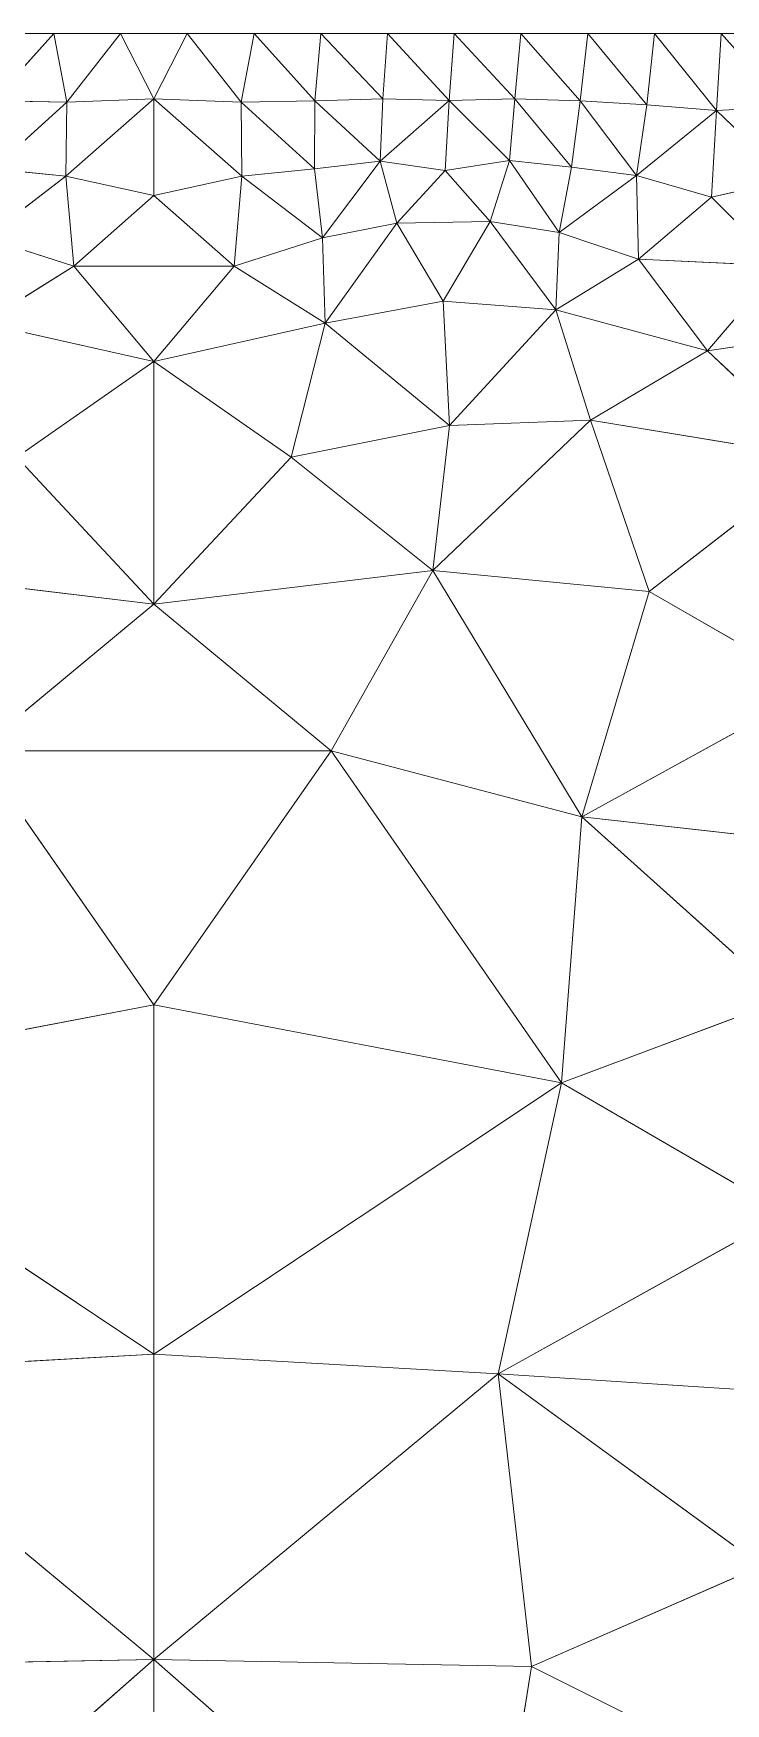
# Model space of a CAD drawing. Header units: metres. Extents: x 0 to 8, y 0 to 4.
# Drawn here: x 0.445 to 0.76, y 3.241 to 4 of the extents above; entities that cross this region are included whole.
import ezdxf

# ---------------------------------------------------------------- set-up
doc = ezdxf.new("R2010")
doc.units = ezdxf.units.M
doc.header["$MEASUREMENT"] = 0
for name, color, linetype, lineweight in [('DL_FE_MESH', 134, 'Continuous', 0), ('DL_FE_MESH_CELLS_4', 132, 'Continuous', 0), ('DL_TOPOLOGY', 7, 'Continuous', 0)]:
    doc.layers.add(name, color=color, linetype=linetype, lineweight=lineweight)

msp = doc.modelspace()

# ---------------------------------------------------------------- linework, layer by layer
at = {"layer": 'DL_FE_MESH'}
for p, q in [((0.427, 3.96939), (0.45455, 4)), ((0.45455, 4), (0.46043, 3.96875)), ((0.46043, 3.96875), (0.48485, 4)), ((0.48485, 4), (0.5, 3.97031)), ((0.51515, 4), (0.5, 3.97031)), ((0.51515, 4), (0.53957, 3.96875)), ((0.54545, 4), (0.53957, 3.96875)), ((0.573, 3.96939), (0.54545, 4)), ((0.57576, 4), (0.573, 3.96939)), ((0.6039, 3.97027), (0.57576, 4)), ((0.60606, 4), (0.6039, 3.97027)), ((0.63406, 3.96959), (0.60606, 4)), ((0.63636, 4), (0.63406, 3.96959)), ((0.66394, 3.97033), (0.63636, 4)), ((0.66667, 4), (0.66394, 3.97033)), ((0.69352, 3.96933), (0.66667, 4)), ((0.69697, 4), (0.69352, 3.96933)), ((0.72379, 3.96753), (0.69697, 4)), ((0.72727, 4), (0.72379, 3.96753)), ((0.75539, 3.96506), (0.72727, 4)), ((0.75758, 4), (0.75539, 3.96506)), ((0.78722, 3.96669), (0.75758, 4)), ((0.427, 3.96939), (0.46043, 3.96875)), ((0.46043, 3.96875), (0.42706, 3.93846)), ((0.5, 3.97031), (0.46004, 3.93513)), ((0.46004, 3.93513), (0.46043, 3.96875)), ((0.46043, 3.96875), (0.5, 3.97031)), ((0.5, 3.97031), (0.53957, 3.96875)), ((0.5, 3.92641), (0.5, 3.97031)), ((0.53996, 3.93513), (0.5, 3.97031)), ((0.53957, 3.96875), (0.573, 3.96939)), ((0.53996, 3.93513), (0.53957, 3.96875)), ((0.57294, 3.93846), (0.53957, 3.96875)), ((0.57294, 3.93846), (0.573, 3.96939)), ((0.573, 3.96939), (0.6039, 3.97027)), ((0.60267, 3.94193), (0.573, 3.96939)), ((0.60267, 3.94193), (0.6039, 3.97027)), ((0.63406, 3.96959), (0.60267, 3.94193)), ((0.6039, 3.97027), (0.63406, 3.96959)), ((0.63221, 3.93769), (0.63406, 3.96959)), ((0.63406, 3.96959), (0.66394, 3.97033)), ((0.66153, 3.94222), (0.63406, 3.96959)), ((0.66153, 3.94222), (0.66394, 3.97033)), ((0.66394, 3.97033), (0.69352, 3.96933)), ((0.68956, 3.93924), (0.66394, 3.97033)), ((0.68956, 3.93924), (0.69352, 3.96933)), ((0.69352, 3.96933), (0.72379, 3.96753)), ((0.71914, 3.93545), (0.69352, 3.96933)), ((0.71914, 3.93545), (0.72379, 3.96753)), ((0.72379, 3.96753), (0.75539, 3.96506)), ((0.75539, 3.96506), (0.71914, 3.93545)), ((0.75326, 3.92568), (0.75539, 3.96506)), ((0.75539, 3.96506), (0.78722, 3.96669)), ((0.78836, 3.93356), (0.75539, 3.96506)), ((0.42706, 3.93846), (0.46004, 3.93513)), ((0.53996, 3.93513), (0.57294, 3.93846)), ((0.57294, 3.93846), (0.60267, 3.94193)), ((0.57653, 3.90717), (0.57294, 3.93846)), ((0.60267, 3.94193), (0.57653, 3.90717)), ((0.61026, 3.9138), (0.60267, 3.94193)), ((0.60267, 3.94193), (0.63221, 3.93769)), ((0.61026, 3.9138), (0.63221, 3.93769)), ((0.63221, 3.93769), (0.66153, 3.94222)), ((0.6527, 3.91451), (0.63221, 3.93769)), ((0.6527, 3.91451), (0.66153, 3.94222)), ((0.66153, 3.94222), (0.68956, 3.93924)), ((0.68406, 3.90963), (0.66153, 3.94222)), ((0.68406, 3.90963), (0.68956, 3.93924)), ((0.68956, 3.93924), (0.71914, 3.93545)), ((0.46004, 3.93513), (0.42347, 3.90717)), ((0.46358, 3.89424), (0.46004, 3.93513)), ((0.46004, 3.93513), (0.5, 3.92641)), ((0.5, 3.92641), (0.53996, 3.93513)), ((0.53642, 3.89424), (0.53996, 3.93513)), ((0.57653, 3.90717), (0.53996, 3.93513)), ((0.71914, 3.93545), (0.68406, 3.90963)), ((0.71999, 3.89741), (0.71914, 3.93545)), ((0.71914, 3.93545), (0.75326, 3.92568)), ((0.75326, 3.92568), (0.78836, 3.93356)), ((0.46358, 3.89424), (0.5, 3.92641)), ((0.53642, 3.89424), (0.5, 3.92641)), ((0.71999, 3.89741), (0.75326, 3.92568)), ((0.78441, 3.89446), (0.75326, 3.92568)), ((0.6527, 3.91451), (0.61026, 3.9138)), ((0.63138, 3.87836), (0.6527, 3.91451)), ((0.68243, 3.87443), (0.6527, 3.91451)), ((0.68406, 3.90963), (0.6527, 3.91451)), ((0.42347, 3.90717), (0.46358, 3.89424)), ((0.53642, 3.89424), (0.57653, 3.90717)), ((0.57653, 3.90717), (0.61026, 3.9138)), ((0.57775, 3.86843), (0.57653, 3.90717)), ((0.57775, 3.86843), (0.61026, 3.9138)), ((0.63138, 3.87836), (0.61026, 3.9138)), ((0.68243, 3.87443), (0.68406, 3.90963)), ((0.68406, 3.90963), (0.71999, 3.89741)), ((0.42225, 3.86843), (0.46358, 3.89424)), ((0.5, 3.85092), (0.46358, 3.89424)), ((0.53642, 3.89424), (0.46358, 3.89424)), ((0.5, 3.85092), (0.53642, 3.89424)), ((0.57775, 3.86843), (0.53642, 3.89424)), ((0.68243, 3.87443), (0.71999, 3.89741)), ((0.75143, 3.85587), (0.71999, 3.89741)), ((0.78441, 3.89446), (0.71999, 3.89741)), ((0.75143, 3.85587), (0.78441, 3.89446)), ((0.57775, 3.86843), (0.63138, 3.87836)), ((0.63138, 3.87836), (0.63429, 3.82199)), ((0.68243, 3.87443), (0.63138, 3.87836)), ((0.68243, 3.87443), (0.63429, 3.82199)), ((0.69823, 3.8244), (0.68243, 3.87443)), ((0.75143, 3.85587), (0.68243, 3.87443)), ((0.5, 3.85092), (0.42225, 3.86843)), ((0.57775, 3.86843), (0.5, 3.85092)), ((0.56233, 3.80759), (0.57775, 3.86843)), ((0.63429, 3.82199), (0.57775, 3.86843)), ((0.82041, 3.86603), (0.75143, 3.85587)), ((0.69823, 3.8244), (0.75143, 3.85587)), ((0.80298, 3.80712), (0.75143, 3.85587)), ((0.43767, 3.80759), (0.5, 3.85092)), ((0.5, 3.85092), (0.5, 3.74071)), ((0.56233, 3.80759), (0.5, 3.85092)), ((0.62672, 3.75608), (0.69823, 3.8244)), ((0.63429, 3.82199), (0.69823, 3.8244)), ((0.72488, 3.74653), (0.69823, 3.8244)), ((0.80298, 3.80712), (0.69823, 3.8244)), ((0.56233, 3.80759), (0.63429, 3.82199)), ((0.62672, 3.75608), (0.63429, 3.82199)), ((0.5, 3.74071), (0.43767, 3.80759)), ((0.5, 3.74071), (0.56233, 3.80759)), ((0.62672, 3.75608), (0.56233, 3.80759)), ((0.72488, 3.74653), (0.80298, 3.80712)), ((0.5, 3.74071), (0.37328, 3.75608)), ((0.62672, 3.75608), (0.5, 3.74071)), ((0.62672, 3.75608), (0.58041, 3.67417)), ((0.69436, 3.64426), (0.62672, 3.75608)), ((0.72488, 3.74653), (0.62672, 3.75608)), ((0.41959, 3.67417), (0.5, 3.74071)), ((0.58041, 3.67417), (0.5, 3.74071)), ((0.69436, 3.64426), (0.72488, 3.74653)), ((0.80084, 3.70278), (0.72488, 3.74653)), ((0.69436, 3.64426), (0.80084, 3.70278)), ((0.5, 3.55884), (0.41959, 3.67417)), ((0.58041, 3.67417), (0.41959, 3.67417)), ((0.5, 3.55884), (0.58041, 3.67417)), ((0.58041, 3.67417), (0.69436, 3.64426)), ((0.58041, 3.67417), (0.68508, 3.5234)), ((0.68508, 3.5234), (0.69436, 3.64426)), ((0.69436, 3.64426), (0.78612, 3.6339)), ((0.78649, 3.56138), (0.69436, 3.64426)), ((0.31492, 3.5234), (0.5, 3.55884)), ((0.5, 3.4002), (0.5, 3.55884)), ((0.68508, 3.5234), (0.5, 3.55884)), ((0.68508, 3.5234), (0.78649, 3.56138)), ((0.5, 3.4002), (0.31492, 3.5234)), ((0.68508, 3.5234), (0.5, 3.4002)), ((0.65639, 3.3913), (0.68508, 3.5234)), ((0.78722, 3.46397), (0.68508, 3.5234)), ((0.65639, 3.3913), (0.78722, 3.46397)), ((0.34361, 3.3913), (0.5, 3.4002)), ((0.5, 3.26148), (0.5, 3.4002)), ((0.5, 3.4002), (0.65639, 3.3913)), ((0.5, 3.26148), (0.34361, 3.3913)), ((0.65639, 3.3913), (0.5, 3.26148)), ((0.6715, 3.25836), (0.65639, 3.3913)), ((0.65639, 3.3913), (0.76827, 3.38391)), ((0.7759, 3.304), (0.65639, 3.3913)), ((0.6715, 3.25836), (0.7759, 3.304)), ((0.3285, 3.25836), (0.5, 3.26148)), ((0.5, 3.26148), (0.34918, 3.12902)), ((0.5, 3.12973), (0.5, 3.26148)), ((0.5, 3.26148), (0.6715, 3.25836)), ((0.65082, 3.12902), (0.5, 3.26148)), ((0.65082, 3.12902), (0.6715, 3.25836)), ((0.77363, 3.2073), (0.6715, 3.25836))]:
    msp.add_line(p, q, dxfattribs=at)
at = {"layer": 'DL_FE_MESH_CELLS_4'}
for points, invisible_edges in [([(0.45455, 4), (0.42424, 4), (0.427, 3.96939)], 1), ([(0.46043, 3.96875), (0.48485, 4), (0.45455, 4)], 2), ([(0.51515, 4), (0.48485, 4), (0.5, 3.97031)], 1), ([(0.53957, 3.96875), (0.54545, 4), (0.51515, 4)], 2), ([(0.57576, 4), (0.54545, 4), (0.573, 3.96939)], 1), ([(0.60606, 4), (0.57576, 4), (0.6039, 3.97027)], 1), ([(0.63636, 4), (0.60606, 4), (0.63406, 3.96959)], 1), ([(0.66667, 4), (0.63636, 4), (0.66394, 3.97033)], 1), ([(0.69697, 4), (0.66667, 4), (0.69352, 3.96933)], 1), ([(0.72727, 4), (0.69697, 4), (0.72379, 3.96753)], 1), ([(0.75758, 4), (0.72727, 4), (0.75539, 3.96506)], 1), ([(0.78788, 4), (0.75758, 4), (0.78722, 3.96669)], 1)]:
    msp.add_3dface(points, dxfattribs=dict(at, invisible_edges=invisible_edges))
for points in [[(0.45455, 4), (0.427, 3.96939), (0.46043, 3.96875)], [(0.5, 3.97031), (0.48485, 4), (0.46043, 3.96875)], [(0.53957, 3.96875), (0.51515, 4), (0.5, 3.97031)], [(0.573, 3.96939), (0.54545, 4), (0.53957, 3.96875)], [(0.6039, 3.97027), (0.57576, 4), (0.573, 3.96939)], [(0.63406, 3.96959), (0.60606, 4), (0.6039, 3.97027)], [(0.66394, 3.97033), (0.63636, 4), (0.63406, 3.96959)], [(0.69352, 3.96933), (0.66667, 4), (0.66394, 3.97033)], [(0.72379, 3.96753), (0.69697, 4), (0.69352, 3.96933)], [(0.75539, 3.96506), (0.72727, 4), (0.72379, 3.96753)], [(0.78722, 3.96669), (0.75758, 4), (0.75539, 3.96506)], [(0.427, 3.96939), (0.42706, 3.93846), (0.46043, 3.96875)], [(0.46043, 3.96875), (0.42706, 3.93846), (0.46004, 3.93513)], [(0.5, 3.97031), (0.46004, 3.93513), (0.5, 3.92641)], [(0.46043, 3.96875), (0.46004, 3.93513), (0.5, 3.97031)], [(0.5, 3.97031), (0.5, 3.92641), (0.53996, 3.93513)], [(0.5, 3.97031), (0.53996, 3.93513), (0.53957, 3.96875)], [(0.53957, 3.96875), (0.57294, 3.93846), (0.573, 3.96939)], [(0.53957, 3.96875), (0.53996, 3.93513), (0.57294, 3.93846)], [(0.573, 3.96939), (0.57294, 3.93846), (0.60267, 3.94193)], [(0.573, 3.96939), (0.60267, 3.94193), (0.6039, 3.97027)], [(0.6039, 3.97027), (0.60267, 3.94193), (0.63406, 3.96959)], [(0.63406, 3.96959), (0.60267, 3.94193), (0.63221, 3.93769)], [(0.63406, 3.96959), (0.63221, 3.93769), (0.66153, 3.94222)], [(0.63406, 3.96959), (0.66153, 3.94222), (0.66394, 3.97033)], [(0.66394, 3.97033), (0.66153, 3.94222), (0.68956, 3.93924)], [(0.66394, 3.97033), (0.68956, 3.93924), (0.69352, 3.96933)], [(0.69352, 3.96933), (0.68956, 3.93924), (0.71914, 3.93545)], [(0.69352, 3.96933), (0.71914, 3.93545), (0.72379, 3.96753)], [(0.72379, 3.96753), (0.71914, 3.93545), (0.75539, 3.96506)], [(0.75539, 3.96506), (0.71914, 3.93545), (0.75326, 3.92568)], [(0.75539, 3.96506), (0.75326, 3.92568), (0.78836, 3.93356)], [(0.75539, 3.96506), (0.78836, 3.93356), (0.78722, 3.96669)], [(0.42706, 3.93846), (0.42347, 3.90717), (0.46004, 3.93513)], [(0.53996, 3.93513), (0.57653, 3.90717), (0.57294, 3.93846)], [(0.57294, 3.93846), (0.57653, 3.90717), (0.60267, 3.94193)], [(0.60267, 3.94193), (0.57653, 3.90717), (0.61026, 3.9138)], [(0.60267, 3.94193), (0.61026, 3.9138), (0.63221, 3.93769)], [(0.61026, 3.9138), (0.6527, 3.91451), (0.63221, 3.93769)], [(0.63221, 3.93769), (0.6527, 3.91451), (0.66153, 3.94222)], [(0.66153, 3.94222), (0.6527, 3.91451), (0.68406, 3.90963)], [(0.66153, 3.94222), (0.68406, 3.90963), (0.68956, 3.93924)], [(0.68956, 3.93924), (0.68406, 3.90963), (0.71914, 3.93545)], [(0.46004, 3.93513), (0.42347, 3.90717), (0.46358, 3.89424)], [(0.46004, 3.93513), (0.46358, 3.89424), (0.5, 3.92641)], [(0.5, 3.92641), (0.53642, 3.89424), (0.53996, 3.93513)], [(0.53996, 3.93513), (0.53642, 3.89424), (0.57653, 3.90717)], [(0.71914, 3.93545), (0.68406, 3.90963), (0.71999, 3.89741)], [(0.71914, 3.93545), (0.71999, 3.89741), (0.75326, 3.92568)], [(0.75326, 3.92568), (0.78441, 3.89446), (0.78836, 3.93356)], [(0.46358, 3.89424), (0.53642, 3.89424), (0.5, 3.92641)], [(0.71999, 3.89741), (0.78441, 3.89446), (0.75326, 3.92568)], [(0.61026, 3.9138), (0.63138, 3.87836), (0.6527, 3.91451)], [(0.6527, 3.91451), (0.63138, 3.87836), (0.68243, 3.87443)], [(0.6527, 3.91451), (0.68243, 3.87443), (0.68406, 3.90963)], [(0.42347, 3.90717), (0.42225, 3.86843), (0.46358, 3.89424)], [(0.53642, 3.89424), (0.57775, 3.86843), (0.57653, 3.90717)], [(0.61026, 3.9138), (0.57653, 3.90717), (0.57775, 3.86843)], [(0.61026, 3.9138), (0.57775, 3.86843), (0.63138, 3.87836)], [(0.68406, 3.90963), (0.68243, 3.87443), (0.71999, 3.89741)], [(0.42225, 3.86843), (0.5, 3.85092), (0.46358, 3.89424)], [(0.46358, 3.89424), (0.5, 3.85092), (0.53642, 3.89424)], [(0.5, 3.85092), (0.57775, 3.86843), (0.53642, 3.89424)], [(0.71999, 3.89741), (0.68243, 3.87443), (0.75143, 3.85587)], [(0.71999, 3.89741), (0.75143, 3.85587), (0.78441, 3.89446)], [(0.75143, 3.85587), (0.82041, 3.86603), (0.78441, 3.89446)], [(0.57775, 3.86843), (0.63429, 3.82199), (0.63138, 3.87836)], [(0.63138, 3.87836), (0.63429, 3.82199), (0.68243, 3.87443)], [(0.68243, 3.87443), (0.63429, 3.82199), (0.69823, 3.8244)], [(0.75143, 3.85587), (0.68243, 3.87443), (0.69823, 3.8244)], [(0.42225, 3.86843), (0.43767, 3.80759), (0.5, 3.85092)], [(0.5, 3.85092), (0.56233, 3.80759), (0.57775, 3.86843)], [(0.57775, 3.86843), (0.56233, 3.80759), (0.63429, 3.82199)], [(0.75143, 3.85587), (0.80298, 3.80712), (0.82041, 3.86603)], [(0.69823, 3.8244), (0.80298, 3.80712), (0.75143, 3.85587)], [(0.43767, 3.80759), (0.5, 3.74071), (0.5, 3.85092)], [(0.5, 3.85092), (0.5, 3.74071), (0.56233, 3.80759)], [(0.69823, 3.8244), (0.63429, 3.82199), (0.62672, 3.75608)], [(0.69823, 3.8244), (0.62672, 3.75608), (0.72488, 3.74653)], [(0.69823, 3.8244), (0.72488, 3.74653), (0.80298, 3.80712)], [(0.56233, 3.80759), (0.62672, 3.75608), (0.63429, 3.82199)], [(0.43767, 3.80759), (0.37328, 3.75608), (0.5, 3.74071)], [(0.56233, 3.80759), (0.5, 3.74071), (0.62672, 3.75608)], [(0.72488, 3.74653), (0.80084, 3.70278), (0.80298, 3.80712)], [(0.5, 3.74071), (0.37328, 3.75608), (0.41959, 3.67417)], [(0.62672, 3.75608), (0.5, 3.74071), (0.58041, 3.67417)], [(0.62672, 3.75608), (0.58041, 3.67417), (0.69436, 3.64426)], [(0.62672, 3.75608), (0.69436, 3.64426), (0.72488, 3.74653)], [(0.41959, 3.67417), (0.58041, 3.67417), (0.5, 3.74071)], [(0.80084, 3.70278), (0.72488, 3.74653), (0.69436, 3.64426)], [(0.80084, 3.70278), (0.69436, 3.64426), (0.78612, 3.6339)], [(0.41959, 3.67417), (0.31492, 3.5234), (0.5, 3.55884)], [(0.41959, 3.67417), (0.5, 3.55884), (0.58041, 3.67417)], [(0.5, 3.55884), (0.68508, 3.5234), (0.58041, 3.67417)], [(0.58041, 3.67417), (0.68508, 3.5234), (0.69436, 3.64426)], [(0.78649, 3.56138), (0.69436, 3.64426), (0.68508, 3.5234)], [(0.78612, 3.6339), (0.69436, 3.64426), (0.78649, 3.56138)], [(0.31492, 3.5234), (0.5, 3.4002), (0.5, 3.55884)], [(0.5, 3.55884), (0.5, 3.4002), (0.68508, 3.5234)], [(0.68508, 3.5234), (0.78722, 3.46397), (0.78649, 3.56138)], [(0.31492, 3.5234), (0.34361, 3.3913), (0.5, 3.4002)], [(0.68508, 3.5234), (0.5, 3.4002), (0.65639, 3.3913)], [(0.78722, 3.46397), (0.68508, 3.5234), (0.65639, 3.3913)], [(0.78722, 3.46397), (0.65639, 3.3913), (0.76827, 3.38391)], [(0.34361, 3.3913), (0.5, 3.26148), (0.5, 3.4002)], [(0.5, 3.4002), (0.5, 3.26148), (0.65639, 3.3913)], [(0.34361, 3.3913), (0.3285, 3.25836), (0.5, 3.26148)], [(0.65639, 3.3913), (0.5, 3.26148), (0.6715, 3.25836)], [(0.65639, 3.3913), (0.6715, 3.25836), (0.7759, 3.304)], [(0.65639, 3.3913), (0.7759, 3.304), (0.76827, 3.38391)], [(0.6715, 3.25836), (0.77363, 3.2073), (0.7759, 3.304)], [(0.3285, 3.25836), (0.34918, 3.12902), (0.5, 3.26148)], [(0.5, 3.26148), (0.34918, 3.12902), (0.5, 3.12973)], [(0.5, 3.26148), (0.5, 3.12973), (0.65082, 3.12902)], [(0.5, 3.26148), (0.65082, 3.12902), (0.6715, 3.25836)], [(0.77363, 3.2073), (0.6715, 3.25836), (0.65082, 3.12902)]]:
    msp.add_3dface(points, dxfattribs=at)
at = {"layer": 'DL_TOPOLOGY'}
msp.add_line((1, 4), (0, 4), dxfattribs=at)

doc.saveas('drawing.dxf')
